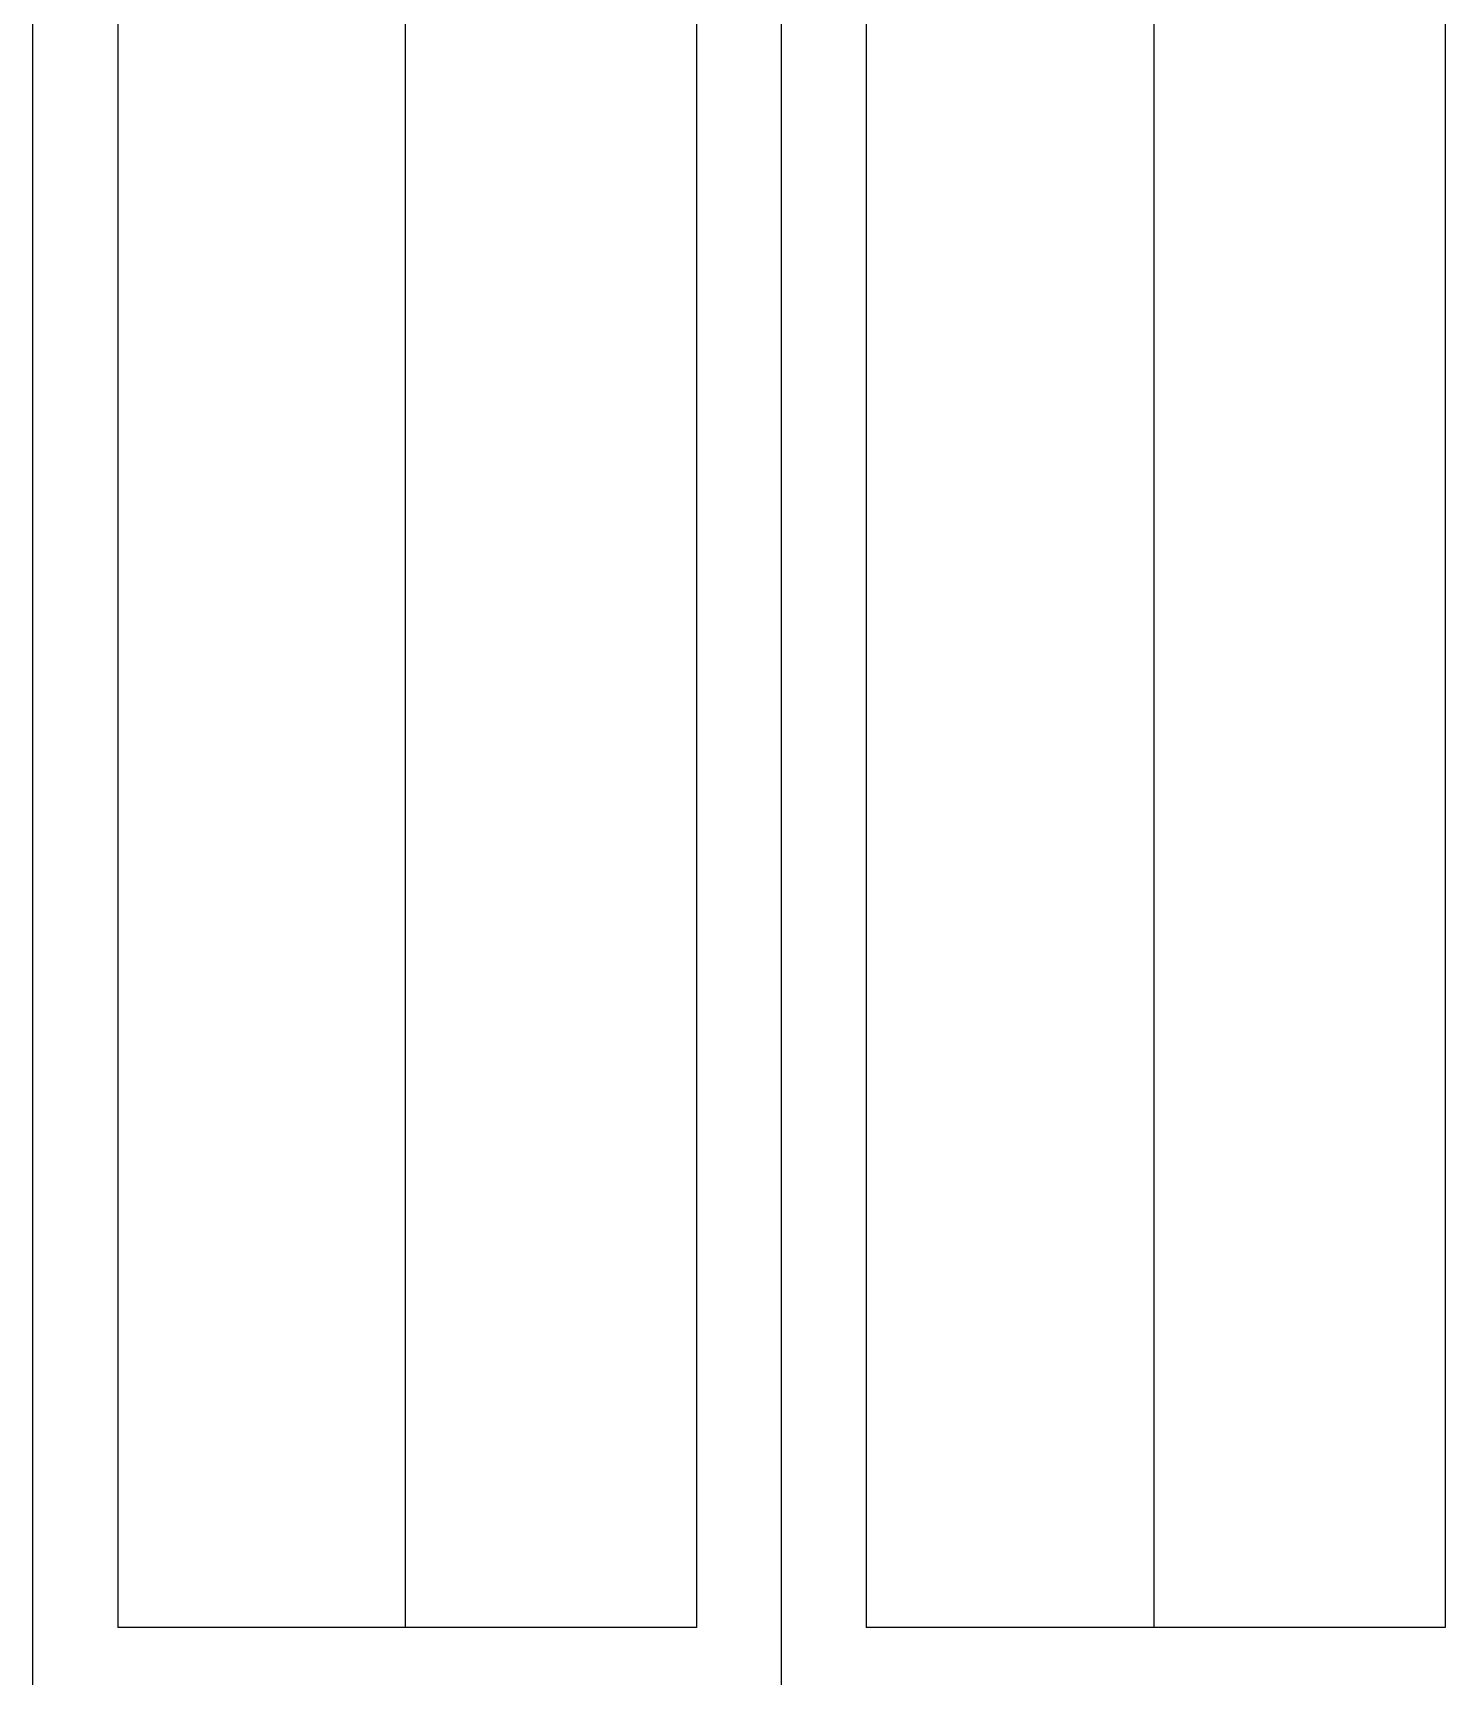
# Model space of a CAD drawing. Extents: x 10 to 622, y -523 to 292.
# Drawn here: x 273.21 to 278.94, y 104.87 to 111.54 of the extents above; entities that cross this region are included whole.
import ezdxf

# ---------------------------------------------------------------- set-up
doc = ezdxf.new("R2010")
doc.units = 0
doc.header["$LTSCALE"] = 5
doc.header["$MEASUREMENT"] = 0
doc.layers.get('0').update_dxf_attribs({"linetype": 'CONTINUOUS'})

msp = doc.modelspace()

# ---------------------------------------------------------------- linework, layer by layer
at = {"color": 7, "linetype": 'Continuous'}
for p, q in [((273.2052, 91.5843), (273.2052, 118.1094)), ((273.2052, 101.4856), (273.2052, 118.1094)), ((273.2052, 91.5843), (273.2052, 118.1094)), ((273.2052, 101.4856), (273.2052, 118.1094)), ((276.2425, 91.5843), (276.2425, 118.1094)), ((276.2425, 101.4856), (276.2425, 118.1094)), ((276.2425, 91.5843), (276.2425, 118.1094)), ((276.2425, 101.4856), (276.2425, 118.1094)), ((273.5495, 114.7887), (273.5495, 105.0696)), ((275.8982, 114.7887), (275.8982, 105.0696)), ((276.5867, 114.7887), (276.5867, 105.0696)), ((278.9355, 114.7887), (278.9355, 105.0696)), ((274.7158, 114.3499), (274.7158, 105.0696)), ((277.753, 114.3499), (277.753, 105.0696)), ((275.8982, 105.0696), (273.5495, 105.0696)), ((278.9355, 105.0696), (276.5867, 105.0696))]:
    msp.add_line(p, q, dxfattribs=at)

doc.saveas('drawing.dxf')
